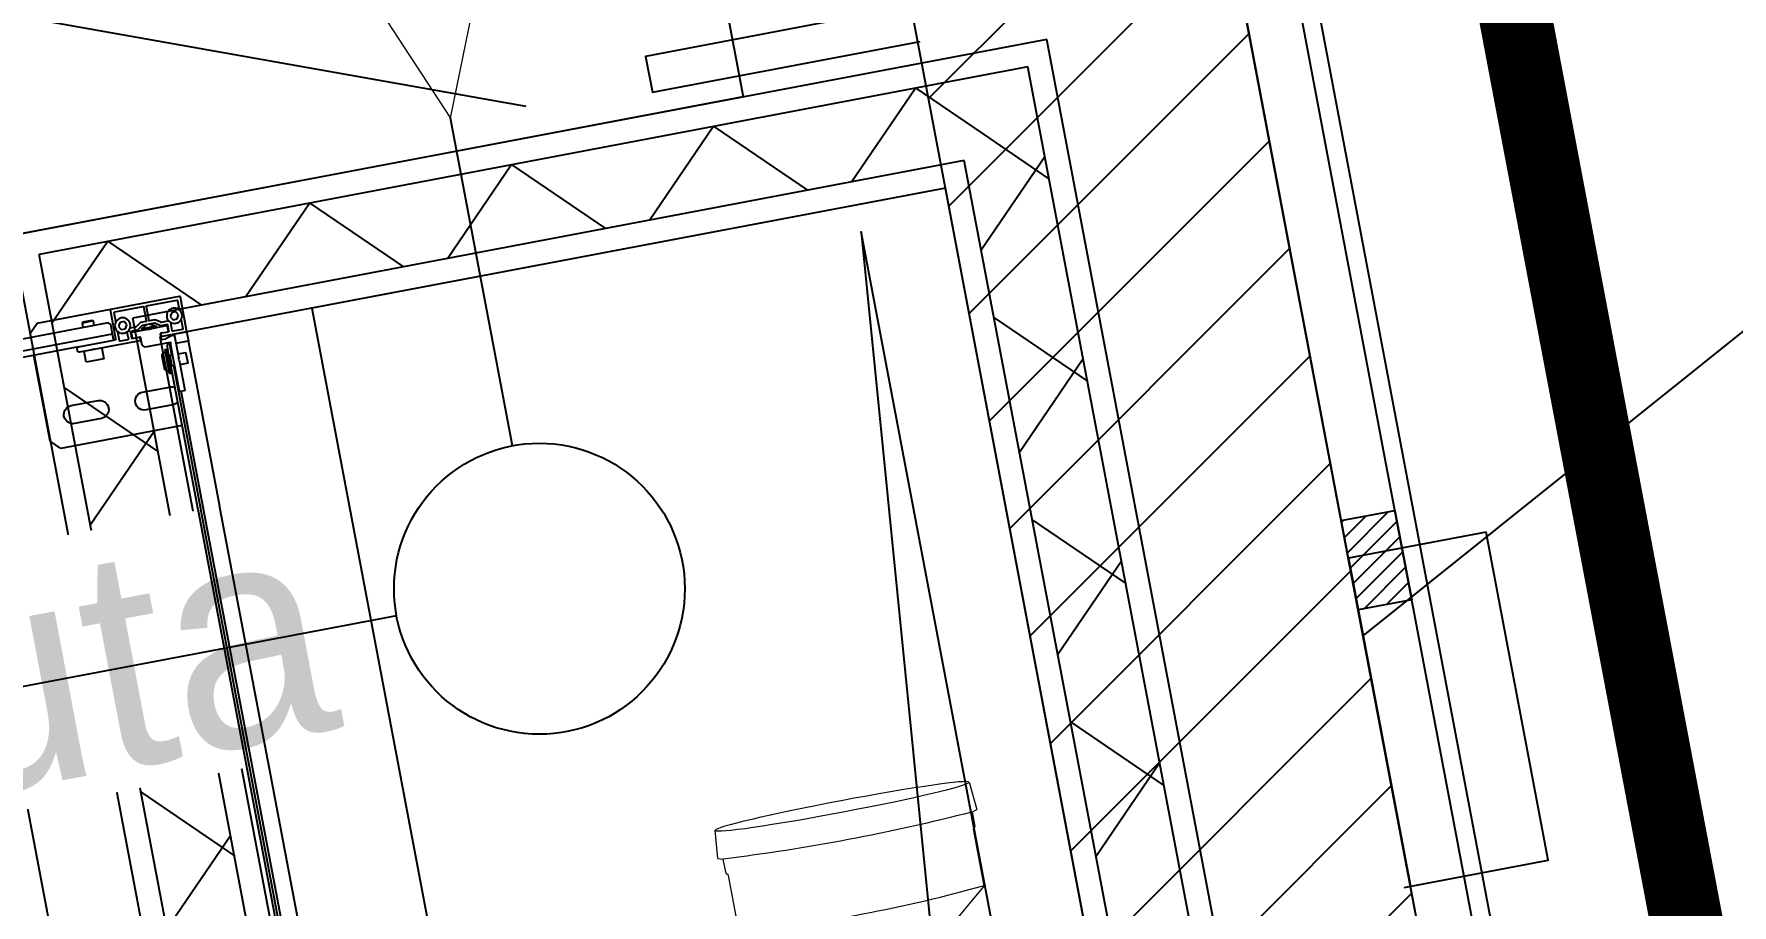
# Model space of a CAD drawing. Header units: centimetres. Extents: x 197412 to 267601, y -375791 to -305433.
# Drawn here: x 217451 to 218385, y -344407 to -343928 of the extents above; entities that cross this region are included whole.
import ezdxf

# ---------------------------------------------------------------- set-up
doc = ezdxf.new("R2010")
doc.units = ezdxf.units.CM
for name, color, linetype in [('3-BAT C-Niveau 0', 250, 'Continuous'), ('prlm-EAU-CHU', 42, 'Continuous'), ('prlm-GT', 242, 'Continuous'), ('prlm-MOD', 64, 'Continuous'), ('prlm-MOD-PB', 123, 'Continuous'), ('prlm-VMC', 62, 'Continuous')]:
    doc.layers.add(name, color=color, linetype=linetype)
for name, color, linetype, lineweight in [('FAUX PLAFOND', 9, 'Continuous', 25), ('prlm-ELEC-CFO', 1, 'Continuous', 25), ('prlm-GAZ', 2, 'Continuous', 25)]:
    doc.layers.add(name, color=color, linetype=linetype, lineweight=lineweight)
doc.styles.add('prlm-elec-cfo', font='comic.ttf', dxfattribs={"height": 12})
doc.styles.add('prlm-vmc', font='pala.ttf', dxfattribs={"height": 14})

# ---------------------------------------------------------------- blocks, each defined once
blk = doc.blocks.new('xi.PR')
at = {"layer": 'prlm-ELEC-CFO', "lineweight": 5}
blk.add_hatch(color=0, dxfattribs=at).paths.add_polyline_path([(-3, 6), (-0.103, 3.699), (0, 0), (7.5, 7.5)])
at = {"layer": 'prlm-ELEC-CFO', "color": 0, "lineweight": 5, "flags": 128}
blk.add_lwpolyline([(-3, 6), (-0.103, 3.699), (0, 0), (7.5, 7.5)], close=True, dxfattribs=at)
at = {"layer": 'prlm-ELEC-CFO', "color": 0}
blk.add_lwpolyline([(0.955, 4.227), (-7.5, 0), (7.5, -5.5), (-7.5, -5.5), (-7.5, -7.5), (7.5, -7.5)], dxfattribs=at)
blk = doc.blocks.new('MTI900_Alu_390')
at = {"layer": 'prlm-MOD', "color": 1, "linetype": 'Continuous'}
for p, q in [((-4.225, 0), (4.225, 0)), ((4.278, 0), (4.225, 0)), ((4.225, -0.07), (4.225, 0)), ((4.472, 0), (4.278, 0)), ((4.475, 0), (4.472, 0)), ((4.475, -0.003), (4.475, 0)), ((-3.96, -0.09), (3.96, -0.09)), ((3.96, -0.073), (3.96, -0.097)), ((4.13, -0.07), (3.963, -0.07)), ((4.105, -0.025), (4.165, -0.025)), ((4.105, -0.025), (4.105, -0.07)), ((4.135, -0.075), (4.13, -0.07)), ((4.14, -0.07), (4.135, -0.075)), ((4.267, -0.07), (4.14, -0.07)), ((4.165, -0.07), (4.165, -0.025)), ((4.2602, -0.1195), (4.2698, -0.0905)), ((4.27, -0.0895), (4.27, -0.073)), ((4.275, -0.003), (4.275, -0.137)), ((4.293, -0.021), (4.293, -0.074)), ((4.3467, -0.018), (4.296, -0.018)), ((4.296, -0.077), (4.3306, -0.077)), ((4.353, -0.0864), (4.353, -0.1286)), ((4.355, -0.0385), (4.375, -0.0269)), ((4.355, -0.0615), (4.355, -0.0385)), ((4.375, -0.0731), (4.355, -0.0615)), ((4.375, -0.0269), (4.395, -0.0385)), ((4.395, -0.0615), (4.375, -0.0731)), ((4.395, -0.0385), (4.395, -0.0615)), ((4.454, -0.018), (4.4033, -0.018)), ((4.457, -0.191), (4.457, -0.021)), ((4.475, -0.387), (4.475, -0.003)), ((-4.105, -0.105), (4.105, -0.105)), ((-4.1, -0.12), (4.1, -0.12)), ((3.775, -0.12), (3.775, -0.8)), ((3.895, -0.15), (3.895, -0.3)), ((3.963, -0.1), (4.229, -0.1)), ((3.995, -0.3), (3.995, -0.15)), ((4.067, -0.12), (4.067, -0.125)), ((4.067, -0.125), (4.203, -0.125)), ((4.067, -0.125), (4.067, -0.135)), ((4.067, -0.135), (4.203, -0.135)), ((4.105, -0.115), (4.095, -0.125)), ((4.1025, -0.158), (4.1675, -0.158)), ((4.105, -0.1), (4.105, -0.115)), ((4.165, -0.115), (4.105, -0.115)), ((4.165, -0.115), (4.165, -0.1)), ((4.165, -0.105), (4.225, -0.105)), ((4.175, -0.125), (4.165, -0.115)), ((4.17, -0.12), (4.225, -0.12)), ((4.203, -0.125), (4.203, -0.12)), ((4.203, -0.135), (4.203, -0.125)), ((4.225, -0.105), (4.225, -0.1)), ((4.225, -0.105), (4.225, -0.12)), ((4.235, -0.1), (4.235, -0.24)), ((4.26, -0.142), (4.26, -0.1205)), ((4.292, -0.145), (4.263, -0.145)), ((4.278, -0.14), (4.292, -0.14)), ((4.295, -0.137), (4.295, -0.098)), ((4.295, -0.137), (4.295, -0.142)), ((4.298, -0.095), (4.332, -0.095)), ((4.327, -0.1), (4.298, -0.1)), ((4.33, -0.195), (4.33, -0.103)), ((4.3377, -0.16), (4.33, -0.16)), ((4.33, -0.1677), (4.3421, -0.1677)), ((4.335, -0.098), (4.335, -0.1341)), ((4.3355, -0.1358), (4.3545, -0.1642)), ((4.3377, -0.16), (4.3377, -0.24)), ((4.355, -0.19), (4.3377, -0.16)), ((4.3535, -0.1303), (4.3725, -0.1588)), ((4.355, -0.1659), (4.355, -0.2341)), ((4.373, -0.1605), (4.373, -0.191)), ((4.235, -0.24), (4.25, -0.255)), ((4.25, -0.255), (4.292, -0.255)), ((4.275, -0.263), (4.275, -0.52)), ((4.292, -0.26), (4.278, -0.26)), ((4.295, -0.258), (4.295, -0.263)), ((4.295, -0.302), (4.295, -0.263)), ((4.33, -0.195), (4.325, -0.2)), ((4.325, -0.2), (4.33, -0.205)), ((4.33, -0.297), (4.33, -0.205)), ((4.33, -0.2323), (4.3421, -0.2323)), ((4.33, -0.24), (4.3377, -0.24)), ((4.3545, -0.2358), (4.335, -0.265)), ((4.335, -0.265), (4.335, -0.302)), ((4.3377, -0.24), (4.355, -0.21)), ((4.353, -0.2714), (4.353, -0.3036)), ((4.373, -0.2404), (4.3535, -0.2697)), ((4.373, -0.209), (4.373, -0.2404)), ((4.454, -0.194), (4.376, -0.194)), ((4.376, -0.206), (4.454, -0.206)), ((4.457, -0.369), (4.457, -0.209)), ((4.293, -0.326), (4.293, -0.369)), ((4.328, -0.323), (4.296, -0.323)), ((4.296, -0.372), (4.3467, -0.372)), ((4.298, -0.3), (4.327, -0.3)), ((4.332, -0.305), (4.298, -0.305)), ((4.355, -0.3285), (4.375, -0.3169)), ((4.355, -0.3515), (4.355, -0.3285)), ((4.375, -0.3631), (4.355, -0.3515)), ((4.375, -0.3169), (4.395, -0.3285)), ((4.395, -0.3515), (4.375, -0.3631)), ((4.395, -0.3285), (4.395, -0.3515)), ((4.4033, -0.372), (4.454, -0.372)), ((4.305, -0.6), (4.305, -0.393)), ((4.34, -0.405), (4.305, -0.405)), ((4.308, -0.39), (4.472, -0.39)), ((4.34, -0.405), (4.34, -3.475)), ((4.395, -0.405), (4.34, -0.405)), ((4.405, -0.415), (4.395, -0.405)), ((4.405, -0.415), (4.405, -3.465)), ((4.475, -0.8), (4.475, -0.387)), ((3.895, -0.55), (3.895, -0.7)), ((3.995, -0.7), (3.995, -0.55)), ((4.215, -0.475), (4.215, -0.575)), ((4.275, -0.475), (4.215, -0.475)), ((4.275, -0.52), (4.2779, -0.5229)), ((4.275, -0.52), (4.275, -0.53)), ((4.2779, -0.5271), (4.275, -0.53)), ((4.275, -0.53), (4.275, -0.6)), ((4.43, -0.495), (4.405, -0.495)), ((4.405, -0.555), (4.43, -0.555)), ((4.43, -0.495), (4.43, -0.555)), ((4.435, -0.5), (4.43, -0.495)), ((4.43, -0.555), (4.435, -0.55)), ((4.435, -0.55), (4.435, -0.5)), ((4.215, -0.575), (4.275, -0.575)), ((4.285, -0.61), (4.295, -0.61)), ((4.305, -0.6), (4.305, -3.277)), ((3.775, -0.8), (3.825, -0.85)), ((4.425, -0.85), (4.475, -0.8)), ((3.825, -0.85), (4.305, -0.85))]:
    blk.add_line(p, q, dxfattribs=at)
for centre in [(4.375, -0.05), (4.375, -0.34)]:
    blk.add_circle(centre, 0.0425, dxfattribs=at)
for centre, radius, start, end in [((4.278, -0.003), 0.003, 90, 180), ((4.472, -0.003), 0.003, 0, 90), ((3.963, -0.073), 0.003, 90, 180), ((4.267, -0.073), 0.003, 0, 90), ((4.267, -0.0895), 0.003, 341.56505, 0), ((4.296, -0.021), 0.003, 90, 180), ((4.296, -0.074), 0.003, 180, 270), ((4.3306, -0.067), 0.01, 270, 326.3475), ((4.3467, -0.021), 0.003, 84.51824, 90), ((4.4033, -0.021), 0.003, 90, 95.48179), ((4.454, -0.021), 0.003, 0, 90), ((3.945, -0.15), 0.05, 143.1301, 180), ((3.963, -0.097), 0.003, 180, 270), ((3.945, -0.15), 0.05, 0, 36.8699), ((4.1025, -0.138), 0.02, 171.37307, 270), ((4.1025, -0.133), 0.02, 185.73917, 187.18076), ((4.1675, -0.138), 0.02, 270, 8.62693), ((4.1675, -0.133), 0.02, 352.81924, 354.26083), ((4.232, -0.1), 0.003, 0, 180), ((4.263, -0.1205), 0.003, 161.56505, 180), ((4.263, -0.142), 0.003, 180, 270), ((4.278, -0.137), 0.003, 180, 270), ((4.292, -0.137), 0.003, 270, 0), ((4.292, -0.142), 0.003, 270, 0), ((4.298, -0.098), 0.003, 90, 180), ((4.298, -0.103), 0.003, 90, 180), ((4.327, -0.103), 0.003, 0, 90), ((4.332, -0.098), 0.003, 0, 90), ((4.338, -0.1341), 0.003, 180, 213.69007), ((4.356, -0.1286), 0.003, 180, 213.69007), ((4.352, -0.1659), 0.003, 0, 33.69007), ((4.37, -0.1605), 0.003, 0, 33.69007), ((4.278, -0.263), 0.003, 90, 180), ((4.292, -0.258), 0.003, 0, 90), ((4.292, -0.263), 0.003, 0, 90), ((4.356, -0.2714), 0.003, 146.30993, 180), ((4.352, -0.2341), 0.003, 326.30993, 0), ((4.376, -0.191), 0.003, 180, 270), ((4.376, -0.209), 0.003, 90, 180), ((4.454, -0.191), 0.003, 270, 0), ((4.454, -0.209), 0.003, 0, 90), ((3.945, -0.3), 0.05, 180, 0), ((4.296, -0.326), 0.003, 90, 180), ((4.296, -0.369), 0.003, 180, 270), ((4.298, -0.297), 0.003, 180, 270), ((4.298, -0.302), 0.003, 180, 270), ((4.327, -0.297), 0.003, 270, 0), ((4.328, -0.333), 0.01, 46.14901, 90), ((4.332, -0.302), 0.003, 270, 0), ((4.3467, -0.369), 0.003, 270, 275.48176), ((4.4033, -0.369), 0.003, 264.51819, 270), ((4.454, -0.369), 0.003, 270, 0), ((4.308, -0.393), 0.003, 90, 180), ((4.472, -0.387), 0.003, 270, 0), ((3.945, -0.55), 0.05, 0, 180), ((4.2758, -0.525), 0.003, 315, 45), ((4.285, -0.6), 0.01, 180, 270), ((4.295, -0.6), 0.01, 270, 0), ((3.945, -0.7), 0.05, 180, 0)]:
    blk.add_arc(centre, radius, start, end, dxfattribs=at)
blk = doc.blocks.new('xi.aam22')
at = {"layer": 'prlm-EAU-CHU', "color": 0, "lineweight": 13}
for p, q in [((-5.799, 13.123), (-5.89, 11.331)), ((5.89, 11.331), (5.799, 13.123)), ((-5.41, 10.463), (-5.41, 7.114)), ((5.41, 7.114), (5.41, 10.463)), ((-13.12, 7.25), (-14.668, 7.106)), ((-13.12, 7.25), (-13.031, 6.97)), ((-12.219, 6.97), (-13.031, 6.97)), ((-12.093, 6.85), (-12.219, 6.97)), ((-8.922, 6.85), (-12.093, 6.85)), ((-6.828, 4.34), (-8.907, 6.841)), ((-5, 6.323), (-5, 4.87)), ((5, 3.931), (5, 6.323)), ((-7.269, 4.87), (-4.958, 4.867)), ((-8.907, -6.841), (-6.828, -4.34)), ((-4.091, -4.87), (-7.269, -4.87)), ((-14.668, -7.106), (-13.12, -7.25)), ((-13.028, -6.944), (-13.12, -7.25)), ((-13.031, -6.97), (-12.219, -6.97)), ((-12.219, -6.97), (-12.093, -6.85)), ((-12.093, -6.85), (-8.922, -6.85))]:
    blk.add_line(p, q, dxfattribs=at)
at = {"layer": 'prlm-EAU-CHU', "color": 0, "lineweight": 13, "flags": 128}
blk.add_lwpolyline([(-4.958, 4.867), (-4.86, 4.836), (-4.68, 4.729), (-4.43, 4.564)], dxfattribs=at)
at = {"layer": 'prlm-EAU-CHU', "color": 0, "lineweight": 13}
for radius in [6.36, 4.675]:
    blk.add_circle((0, 0), radius, dxfattribs=at)
for centre, radius, start, end in [((-119.647, -0.014), 106.844, 356.28096, 3.74771), ((-87.178, 0), 78.555, 354.99745, 5.00255), ((-4.475, 7.136), 0.936, 184.66048, 218.12589), ((-2.54, 9.094), 3.683, 223.50702, 258.77599), ((2.54, 9.094), 3.683, 281.22401, 316.49298), ((4.475, 7.136), 0.936, 321.87411, 355.33952), ((-11.683, 0.728), 6.052, 16.13317, 36.55417), ((-11.683, -0.728), 6.052, 323.44583, 343.86683)]:
    blk.add_arc(centre, radius, start, end, dxfattribs=at)
for centre, major_axis, ratio in [((0, 13.073), (5.789, 0), 0.383426), ((0, 13.073), (5.115, 0), 0.383329), ((-14.667, 0), (0, -7.101), 0.043635)]:
    blk.add_ellipse(centre, major_axis=major_axis, ratio=ratio, dxfattribs=at)
for centre, major_axis, ratio, start_param, end_param in [((0.001, 12.093), (-4.098, -0.028), 0.383971, 2.986035, 6.398097), ((0, 11.414), (-5.894, 0), 0.391508, 0.036281, 3.105311)]:
    blk.add_ellipse(centre, major_axis=major_axis, ratio=ratio, start_param=start_param, end_param=end_param, dxfattribs=at)
blk = doc.blocks.new('xi.be')
at = {"layer": 'prlm-VMC', "color": 0, "linetype": 'ByBlock', "lineweight": 5, "flags": 128}
blk.add_lwpolyline([(-6.173, -15.004), (6.173, -15.004), (0, 0)], close=True, dxfattribs=at)
at = {"layer": 'prlm-VMC', "color": 0, "linetype": 'ByBlock', "lineweight": 5}
blk.add_solid([(0, -1), (5.173, -14.004), (-5.173, -14.004), (0, -1)], dxfattribs=at)
blk = doc.blocks.new('Groupe-208-1')
at = {"linetype": 'Continuous'}
blk.add_line((13528.01, -47196.248), (13489.035, -47189.345), dxfattribs=at)
at = {"linetype": 'Continuous', "flags": 128}
blk.add_lwpolyline([(13525.081, -47117.125), (13539.966, -47195.728), (13461.363, -47210.614), (13446.478, -47132.011)], close=True, dxfattribs=at)

msp = doc.modelspace()

# ---------------------------------------------------------------- hatches: boundary and pattern name
at = {"linetype": 'Continuous'}
h = msp.add_hatch(dxfattribs=at)
h.set_pattern_fill('02_ISOLANT', color=256, scale=10, angle=-169.27641, style=0, pattern_type=2)
h.set_pattern_definition([(235.723595, (82441.66, 127994.64), (66.106423, -45.054865), []), (325.723595, (82441.66, 127994.64), (-45.054865, -66.106423), [])])
h.paths.add_polyline_path([(217962.94, -343997.55), (217997.99, -343946.14), (217453.87, -344049.18), (217505.29, -344084.22)])
h = msp.add_hatch(dxfattribs=at)
h.set_pattern_fill('02_ISOLANT', color=256, scale=10, angle=100.72359, style=0, pattern_type=2)
h.set_pattern_definition([(145.723595, (82441.66, 127994.64), (-45.054865, -66.106423), []), (235.723595, (82441.66, 127994.64), (-66.106423, 45.054865), [])])
h.paths.add_polyline_path([(218127.8, -344868.08), (218179.22, -344903.13), (217997.99, -343946.14), (217962.94, -343997.55)])
h = msp.add_hatch(dxfattribs=at)
h.set_pattern_fill('02_ISOLANT', color=256, scale=10, angle=100.72359, style=0, pattern_type=2)
h.set_pattern_definition([(145.723595, (82441.66, 127994.64), (-45.054865, -66.106423), []), (235.723595, (82441.66, 127994.64), (-66.106423, 45.054865), [])])
h.paths.add_polyline_path([(217635.11, -345006.17), (217670.15, -344954.75), (217505.29, -344084.22), (217453.87, -344049.18)])
at = {"layer": '3-BAT C-Niveau 0'}
h = msp.add_hatch(dxfattribs=at)
h.set_pattern_fill('MURS MACONNERIE-2', color=256, scale=10, style=0, pattern_type=2)
h.set_pattern_definition([(45, (82627.55, 127994.637), (-31.2347524, 39.0434405), [])])
h.paths.add_polyline_path([(218138.47, -344994.27), (218315.32, -344960.78), (217729.41, -341866.89), (217586.04, -342077.24)])
h = msp.add_hatch(dxfattribs=at)
h.set_pattern_fill('BOIS 45', color=256, scale=10, style=0, pattern_type=2)
h.set_pattern_definition([(45, (82441.6584, 127994.637), (0, -10), [])])
h.paths.add_polyline_path([(218179.7, -344244.63), (218170.4, -344195.5), (218199.87, -344189.92), (218209.18, -344239.05)])
at = {"layer": 'FAUX PLAFOND'}
h = msp.add_hatch(dxfattribs=at)
h.set_pattern_fill('BA 13', color=6, scale=10, style=0, pattern_type=2)
h.set_pattern_definition([(218.65981, (82441.66, 127994.64), (-199.24783, 287.75041), [])])
h.paths.add_polyline_path([(231437.64, -339270.73), (231393.32, -339279.13), (231393.32, -339279.17), (229700.53, -339599.76), (224818.65, -340524.42), (224818.62, -340524.3), (222646.53, -340935.66), (222646.53, -340935.66), (218945.41, -341636.59), (220323.72, -348914.64), (219107.71, -349144.93), (217729.41, -341866.88), (214344.22, -342507.97), (214325.61, -342409.72), (212095.26, -342832.1), (211556.37, -339986.54), (213785.77, -339559.07), (213767.15, -339460.82), (215316.01, -339167.5), (217152.34, -338819.72), (216443.42, -335076.31), (217624.33, -334852.67), (218340.69, -338635.34), (222076.91, -337927.74), (222128.44, -338199.85), (220944.34, -338424.1), (221396.52, -340811.75), (224752.64, -340175.88), (224395.06, -338287.69), (225513.62, -338075.86), (225706.19, -339093.94), (231208.35, -338051.94), (231208.37, -338052.05), (244427.28, -335548.56), (244658.02, -336766.95)])
h.paths.add_polyline_path([(217555.16, -339065.91), (218007.31, -341453.45), (220217.44, -341034.9), (219765.3, -338647.35)])
h.paths.add_polyline_path([(214589.72, -342100.66), (216484.42, -341741.85), (216032.27, -339354.3), (214137.57, -339713.11)])

# ---------------------------------------------------------------- linework, layer by layer
at = {"linetype": 'Continuous', "lineweight": 25}
for p, q in [((218008.34, -343930.94), (217438.68, -344038.82)), ((218194.41, -344913.48), (218008.34, -343930.94)), ((217952.59, -344012.75), (217520.48, -344094.58)), ((218112.61, -344857.73), (217952.59, -344012.75)), ((217624.75, -345021.36), (217438.68, -344038.82)), ((217680.5, -344939.56), (217520.48, -344094.58))]:
    msp.add_line(p, q, dxfattribs=at)
at = {"linetype": 'Continuous'}
for p, q in [((217997.99, -343946.14), (217453.87, -344049.18)), ((217997.99, -343946.14), (217453.87, -344049.18)), ((218179.22, -344903.13), (217997.99, -343946.14)), ((218179.22, -344903.13), (217997.99, -343946.14)), ((217962.94, -343997.55), (217505.29, -344084.22)), ((217962.94, -343997.55), (217505.29, -344084.22)), ((218127.8, -344868.08), (217962.94, -343997.55)), ((218127.8, -344868.08), (217962.94, -343997.55)), ((217952.59, -344012.75), (217520.48, -344094.58)), ((218112.61, -344857.73), (217952.59, -344012.75)), ((217624.75, -345021.36), (217438.68, -344038.82)), ((217635.11, -345006.17), (217453.87, -344049.18)), ((217635.11, -345006.17), (217453.87, -344049.18)), ((217670.15, -344954.75), (217505.29, -344084.22)), ((217670.15, -344954.75), (217505.29, -344084.22))]:
    msp.add_line(p, q, dxfattribs=at)
at = {"linetype": 'Continuous', "flags": 128}
for points in [[(217825.51, -344861.21), (218054.18, -344817.9), (217906.26, -344036.82), (217978.23, -344757.99)], [(217324.64, -344956.13), (217553.31, -344912.83), (217405.39, -344131.75), (217477.37, -344852.91)]]:
    msp.add_lwpolyline(points, close=True, dxfattribs=at)
at = {"layer": '3-BAT C-Niveau 0'}
for p, q in [((218315.32, -344960.78), (217729.41, -341866.89)), ((218315.32, -344960.78), (217729.41, -341866.89)), ((218138.47, -344994.27), (217586.04, -342077.24)), ((218138.47, -344994.27), (217604.65, -342175.49))]:
    msp.add_line(p, q, dxfattribs=at)
at = {"layer": '3-BAT C-Niveau 0', "flags": 128}
for points in [[(217753.3, -341831.83), (217763.13, -341829.97), (218354.81, -344954.32), (218344.99, -344956.18)], [(218179.7, -344244.63), (218170.4, -344195.5), (218199.87, -344189.92), (218209.18, -344239.05)]]:
    msp.add_lwpolyline(points, close=True, dxfattribs=at)
at = {"layer": 'prlm-ELEC-CFO'}
msp.add_lwpolyline([(218205.03, -344397.24), (218284.31, -344382.23), (218250.15, -344201.84), (218174.32, -344216.2), (218208.48, -344396.59)], dxfattribs=at)
msp.add_spline([(215825.29, -344161.64), (216877.01, -343719.46), (217030.74, -343191.45), (217637.81, -342841.31)], degree=3, dxfattribs=at)
at = {"layer": 'prlm-GAZ', "ltscale": 0.8, "const_width": 40}
msp.add_lwpolyline([(217850.58, -341723.92), (219221.42, -348962.54), (220459.76, -348728.03)], dxfattribs=at)
at = {"layer": 'prlm-MOD-PB'}
for p, q in [((219225.4, -348956.7), (217696.25, -340882.11)), ((219217.44, -348968.39), (217686.42, -340883.98))]:
    msp.add_line(p, q, dxfattribs=at)
at = {"layer": 'prlm-VMC'}
msp.add_lwpolyline([(217714.22, -344154.42), (217680.12, -343974.37)], dxfattribs=at)
msp.add_circle((217729.1, -344233.03), 80, dxfattribs=at)

# ---------------------------------------------------------------- block references
at = {"xscale": 10, "yscale": 10, "zscale": 10}
msp.add_blockref('Groupe-208-1', (82441.66, 127994.64), dxfattribs=at)
at = {"layer": 'prlm-EAU-CHU', "xscale": -10, "yscale": 10, "zscale": 10, "rotation": 100.7236080789001}
msp.add_blockref('xi.aam22', (217923.03, -344496.75), dxfattribs=at)
at = {"layer": 'prlm-ELEC-CFO', "xscale": 10, "yscale": 10, "zscale": 10, "rotation": 10.72360141139323}
msp.add_blockref('xi.PR', (217851.01, -343872.34), dxfattribs=at)
at = {"layer": 'prlm-VMC', "xscale": 10, "yscale": 10, "zscale": 10, "rotation": 190.7693597518073}
msp.add_blockref('xi.be', (217680.12, -343974.37), dxfattribs=at)

# ---------------------------------------------------------------- next in the draw order: texts
at = {"layer": 'prlm-ELEC-CFO', "insert": (217501.22, -344271.62), "char_height": 120, "attachment_point": 5, "rotation": 10.7236, "line_spacing_factor": 0.8, "style": 'prlm-elec-cfo', "bg_fill": 3, "box_fill_scale": 1.1, "bg_fill_color": 256, "bg_fill_transparency": 0}
msp.add_mtext('uta', dxfattribs=at)
at = {"layer": 'prlm-VMC', "ltscale": 25, "insert": (217266.98, -343822.58), "char_height": 60, "width": 586.1474, "attachment_point": 5, "rotation": 10.7236, "line_spacing_factor": 0.8, "style": 'prlm-vmc', "bg_fill": 2}
msp.add_mtext('Alizé H 5/45', dxfattribs=at)

# ---------------------------------------------------------------- next in the draw order: linework, layer by layer
at = {"layer": '3-BAT C-Niveau 0', "ltscale": 50.8, "flags": 128}
msp.add_lwpolyline([(222646.53, -340935.66), (218945.41, -341636.59), (220323.72, -348914.64), (219107.71, -349144.93), (217729.41, -341866.88), (214344.22, -342507.97), (214325.61, -342409.72), (212095.26, -342832.1), (211556.37, -339986.54)], dxfattribs=at)
at = {"layer": 'prlm-GT'}
msp.add_lwpolyline([(217763.81, -344923.78), (218112.61, -344857.73), (217952.59, -344012.74), (217603.79, -344078.8)], close=True, dxfattribs=at)
at = {"layer": 'prlm-VMC'}
msp.add_lwpolyline([(217650.5, -344247.91), (217047.12, -344362.18)], dxfattribs=at)

# ---------------------------------------------------------------- next in the draw order: block references
at = {"layer": 'prlm-MOD', "xscale": -99.99999999999972, "yscale": 99.99999999999974, "zscale": 99.99999999999969, "rotation": 280.7237167511636}
msp.add_blockref('MTI900_Alu_390', (217614.56, -344511.86), dxfattribs=at)

doc.saveas('drawing.dxf')
